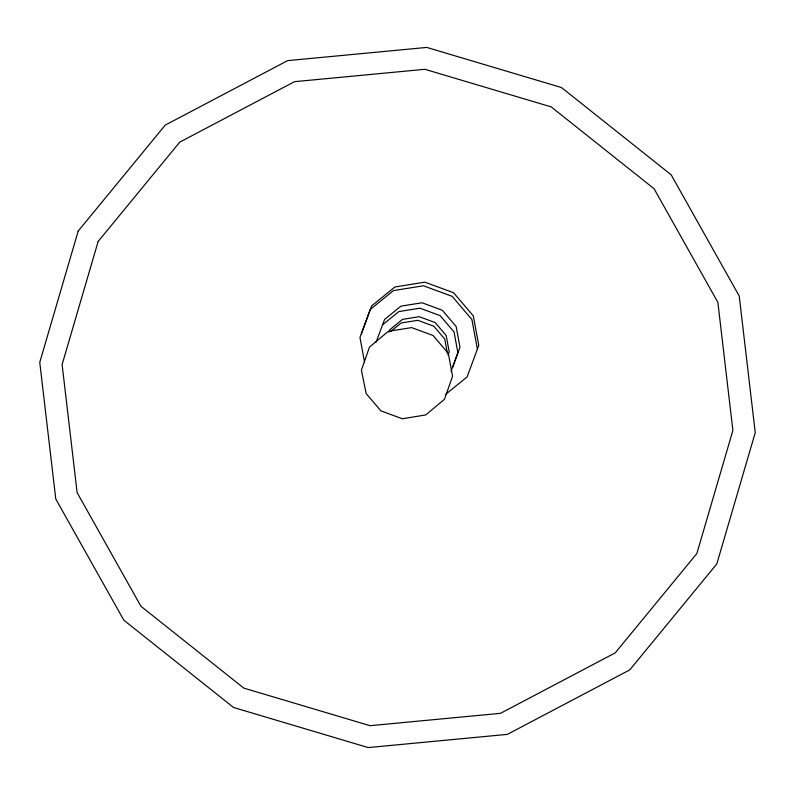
<?xml version="1.0" encoding="UTF-8"?>
<svg xmlns="http://www.w3.org/2000/svg" width="795" height="795" viewBox="0 0 795 795"><rect width="100%" height="100%" fill="white"/><g stroke="black" fill="none" stroke-linecap="round" stroke-linejoin="round"><path stroke-width="1.19" d="M361.387 333.83L371.643 305.886L394.886 286.975L424.878 282.165L453.577 292.739L473.303 315.873L478.769 345.358L467.092 376.929L445.707 394.32M376.065 342.267L384.561 319.481L400.928 306.154L422.046 302.766L442.259 310.219L456.151 326.507L459.997 347.276L452.772 366.952M388.795 332.111L389.61 329.895L402.538 319.371L419.223 316.688L435.193 322.581L446.164 335.45L449.205 351.847L447.973 355.186M451.073 371.225L457.88 352.702L454.034 331.932L440.142 315.645L419.929 308.202L398.812 311.59L382.445 324.907M388.179 331.445L369.486 347.077L361.407 370.102L366.167 393.585L380.904 410.866L402.349 418.766L425.792 414.92L444.475 399.289L452.554 376.264L448.36 353.626M390.971 331.257L401.127 322.989L417.812 320.315L433.782 326.198L444.753 339.067L447.356 353.129M389.202 331.197L411.611 327.6L433.056 335.5L447.794 352.781M477.358 348.985L471.892 319.491L452.166 296.356L423.467 285.783L393.475 290.592L370.231 309.503L359.976 337.448L364.557 362.222M78.188 231.067L39.75 362.361L55.779 499.002L123.831 620.189L233.551 707.48L368.224 747.578L507.359 734.371L629.769 669.887L716.812 563.933L755.25 432.639L739.221 295.998L671.169 174.811L561.449 87.52L426.776 47.422L287.641 60.629L165.231 125.113L78.188 231.067M98.143 241.471L62.109 364.557L77.135 492.661L140.934 606.277L243.797 688.102L370.053 725.696L500.492 713.324L615.25 652.864L696.857 553.529L732.891 430.443L717.865 302.339L654.066 188.723L551.203 106.898L424.947 69.304L294.508 81.676L179.75 142.136L98.143 241.471"/></g></svg>
